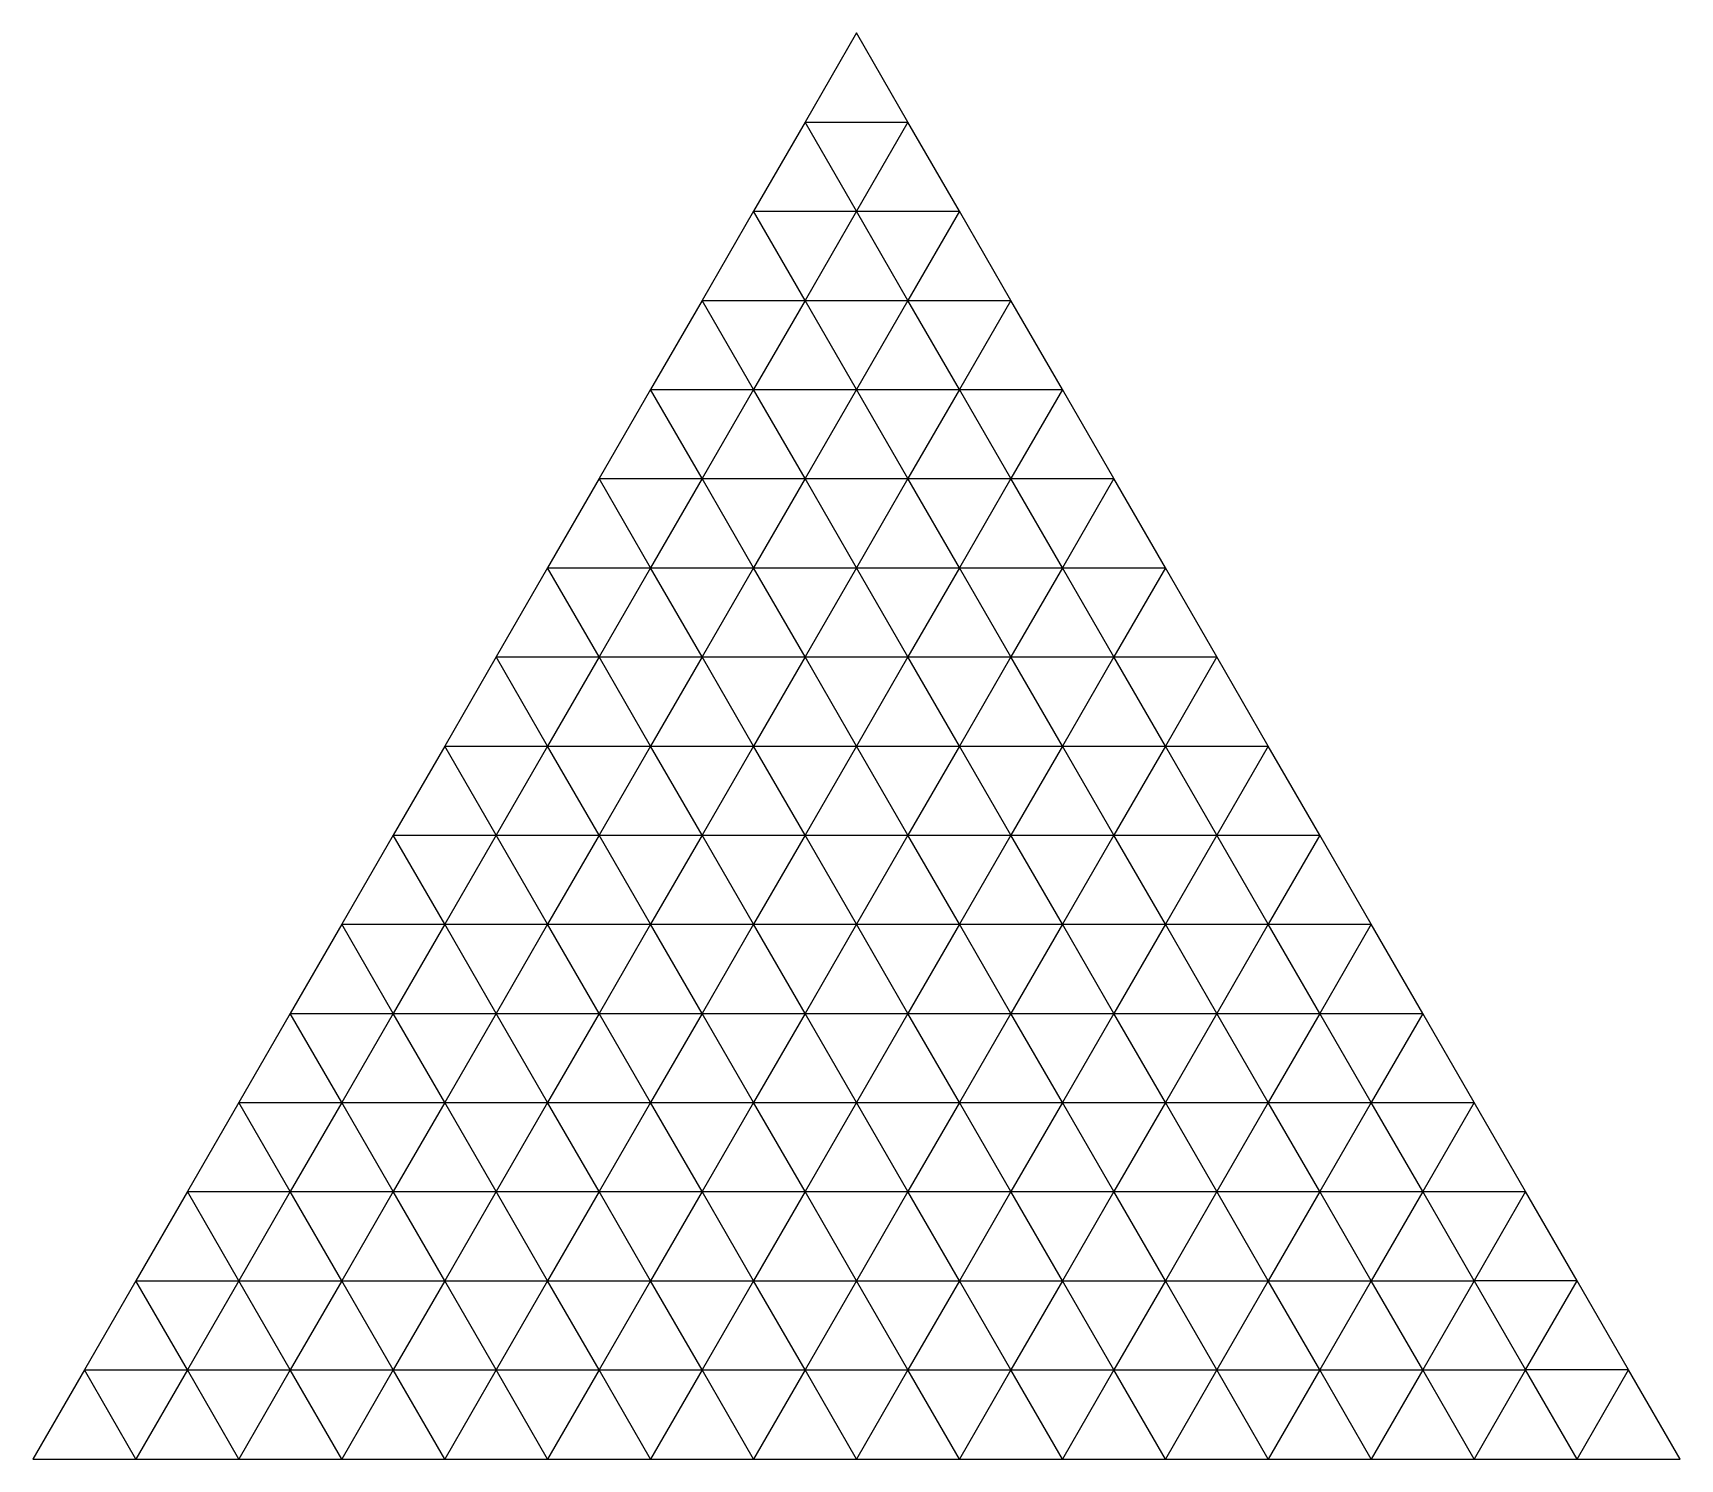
# Model space of a CAD drawing. Extents: x -4 to 4, y -3.5 to 3.43.
import ezdxf

# ---------------------------------------------------------------- set-up
doc = ezdxf.new("R2010")
doc.units = 0
doc.layers.add('LAYER-2', color=7, linetype='CONTINUOUS')

msp = doc.modelspace()

# ---------------------------------------------------------------- linework, layer by layer
at = {"layer": 'LAYER-2', "color": 7, "linetype": 'CONTINUOUS'}
for p, q in [((0, 3.4282), (-0.25, 2.995188)), ((0.25, 2.995188), (0, 3.4282)), ((-0.25, 2.995188), (-0.5, 2.562175)), ((0, 2.562175), (-0.25, 2.995188)), ((-0.25, 2.995188), (0.25, 2.995188)), ((0.25, 2.995188), (0, 2.562175)), ((0.5, 2.562175), (0.25, 2.995188)), ((-0.5, 2.562175), (-0.75, 2.129163)), ((-0.25, 2.129163), (-0.5, 2.562175)), ((-0.5, 2.562175), (0, 2.562175)), ((0, 2.562175), (-0.25, 2.129163)), ((0.25, 2.129163), (0, 2.562175)), ((0, 2.562175), (0.5, 2.562175)), ((0.5, 2.562175), (0.25, 2.129163)), ((0.75, 2.129163), (0.5, 2.562175)), ((-0.75, 2.129163), (-1, 1.69615)), ((-0.5, 1.69615), (-0.75, 2.129163)), ((-0.75, 2.129163), (-0.25, 2.129163)), ((-0.25, 2.129163), (-0.5, 1.69615)), ((0, 1.69615), (-0.25, 2.129163)), ((-0.25, 2.129163), (0.25, 2.129163)), ((0.25, 2.129163), (0, 1.69615)), ((0.5, 1.69615), (0.25, 2.129163)), ((0.25, 2.129163), (0.75, 2.129163)), ((0.75, 2.129163), (0.5, 1.69615)), ((1, 1.69615), (0.75, 2.129163)), ((-1, 1.69615), (-1.25, 1.263138)), ((-0.75, 1.263138), (-1, 1.69615)), ((-1, 1.69615), (-0.5, 1.69615)), ((-0.5, 1.69615), (-0.75, 1.263138)), ((-0.25, 1.263138), (-0.5, 1.69615)), ((-0.5, 1.69615), (0, 1.69615)), ((0, 1.69615), (-0.25, 1.263138)), ((0.25, 1.263138), (0, 1.69615)), ((0, 1.69615), (0.5, 1.69615)), ((0.5, 1.69615), (0.25, 1.263138)), ((0.75, 1.263138), (0.5, 1.69615)), ((0.5, 1.69615), (1, 1.69615)), ((1, 1.69615), (0.75, 1.263138)), ((1.25, 1.263138), (1, 1.69615)), ((-1.25, 1.263138), (-1.5, 0.830125)), ((-1, 0.830125), (-1.25, 1.263138)), ((-1.25, 1.263138), (-0.75, 1.263138)), ((-0.75, 1.263138), (-1, 0.830125)), ((-0.5, 0.830125), (-0.75, 1.263138)), ((-0.75, 1.263138), (-0.25, 1.263138)), ((-0.25, 1.263138), (-0.5, 0.830125)), ((0, 0.830125), (-0.25, 1.263138)), ((-0.25, 1.263138), (0.25, 1.263138)), ((0.25, 1.263138), (0, 0.830125)), ((0.5, 0.830125), (0.25, 1.263138)), ((0.25, 1.263138), (0.75, 1.263138)), ((0.75, 1.263138), (0.5, 0.830125)), ((1, 0.830125), (0.75, 1.263138)), ((0.75, 1.263138), (1.25, 1.263138)), ((1.25, 1.263138), (1, 0.830125)), ((1.5, 0.830125), (1.25, 1.263138)), ((-1.5, 0.830125), (-1.75, 0.397112)), ((-1.25, 0.397112), (-1.5, 0.830125)), ((-1.5, 0.830125), (-1, 0.830125)), ((-1, 0.830125), (-1.25, 0.397112)), ((-0.75, 0.397112), (-1, 0.830125)), ((-1, 0.830125), (-0.5, 0.830125)), ((-0.5, 0.830125), (-0.75, 0.397112)), ((-0.25, 0.397112), (-0.5, 0.830125)), ((-0.5, 0.830125), (0, 0.830125)), ((0, 0.830125), (-0.25, 0.397112)), ((0.25, 0.397112), (0, 0.830125)), ((0, 0.830125), (0.5, 0.830125)), ((0.5, 0.830125), (0.25, 0.397112)), ((0.75, 0.397112), (0.5, 0.830125)), ((0.5, 0.830125), (1, 0.830125)), ((1, 0.830125), (0.75, 0.397112)), ((1.25, 0.397112), (1, 0.830125)), ((1, 0.830125), (1.5, 0.830125)), ((1.5, 0.830125), (1.25, 0.397112)), ((1.75, 0.397112), (1.5, 0.830125)), ((-1.75, 0.397112), (-2, -0.0359)), ((-1.5, -0.0359), (-1.75, 0.397112)), ((-1.75, 0.397112), (-1.25, 0.397112)), ((-1.25, 0.397112), (-1.5, -0.0359)), ((-1, -0.0359), (-1.25, 0.397112)), ((-1.25, 0.397112), (-0.75, 0.397112)), ((-0.75, 0.397112), (-1, -0.0359)), ((-0.5, -0.0359), (-0.75, 0.397112)), ((-0.75, 0.397112), (-0.25, 0.397112)), ((-0.25, 0.397112), (-0.5, -0.0359)), ((0, -0.0359), (-0.25, 0.397112)), ((-0.25, 0.397112), (0.25, 0.397112)), ((0.25, 0.397112), (0, -0.0359)), ((0.5, -0.0359), (0.25, 0.397112)), ((0.25, 0.397112), (0.75, 0.397112)), ((0.75, 0.397112), (0.5, -0.0359)), ((1, -0.0359), (0.75, 0.397112)), ((0.75, 0.397112), (1.25, 0.397112)), ((1.25, 0.397112), (1, -0.0359)), ((1.5, -0.0359), (1.25, 0.397112)), ((1.25, 0.397112), (1.75, 0.397112)), ((1.75, 0.397112), (1.5, -0.0359)), ((2, -0.0359), (1.75, 0.397112)), ((-2, -0.0359), (-2.25, -0.468913)), ((-1.75, -0.468913), (-2, -0.0359)), ((-2, -0.0359), (-1.5, -0.0359)), ((-1.5, -0.0359), (-1.75, -0.468913)), ((-1.25, -0.468913), (-1.5, -0.0359)), ((-1.5, -0.0359), (-1, -0.0359)), ((-1, -0.0359), (-1.25, -0.468913)), ((-0.75, -0.468913), (-1, -0.0359)), ((-1, -0.0359), (-0.5, -0.0359)), ((-0.5, -0.0359), (-0.75, -0.468913)), ((-0.25, -0.468913), (-0.5, -0.0359)), ((-0.5, -0.0359), (0, -0.0359)), ((0, -0.0359), (-0.25, -0.468913)), ((0.25, -0.468913), (0, -0.0359)), ((0, -0.0359), (0.5, -0.0359)), ((0.5, -0.0359), (0.25, -0.468913)), ((0.75, -0.468913), (0.5, -0.0359)), ((0.5, -0.0359), (1, -0.0359)), ((1, -0.0359), (0.75, -0.468913)), ((1.25, -0.468913), (1, -0.0359)), ((1, -0.0359), (1.5, -0.0359)), ((1.5, -0.0359), (1.25, -0.468913)), ((1.75, -0.468913), (1.5, -0.0359)), ((1.5, -0.0359), (2, -0.0359)), ((2, -0.0359), (1.75, -0.468913)), ((2.25, -0.468913), (2, -0.0359)), ((-2.25, -0.468913), (-2.5, -0.901925)), ((-2, -0.901925), (-2.25, -0.468913)), ((-2.25, -0.468913), (-1.75, -0.468913)), ((-1.75, -0.468913), (-2, -0.901925)), ((-1.5, -0.901925), (-1.75, -0.468913)), ((-1.75, -0.468913), (-1.25, -0.468913)), ((-1.25, -0.468913), (-1.5, -0.901925)), ((-1, -0.901925), (-1.25, -0.468913)), ((-1.25, -0.468913), (-0.75, -0.468913)), ((-0.75, -0.468913), (-1, -0.901925)), ((-0.5, -0.901925), (-0.75, -0.468913)), ((-0.75, -0.468913), (-0.25, -0.468913)), ((-0.25, -0.468913), (-0.5, -0.901925)), ((0, -0.901925), (-0.25, -0.468913)), ((-0.25, -0.468913), (0.25, -0.468913)), ((0.25, -0.468913), (0, -0.901925)), ((0.5, -0.901925), (0.25, -0.468913)), ((0.25, -0.468913), (0.75, -0.468913)), ((0.75, -0.468913), (0.5, -0.901925)), ((1, -0.901925), (0.75, -0.468913)), ((0.75, -0.468913), (1.25, -0.468913)), ((1.25, -0.468913), (1, -0.901925)), ((1.5, -0.901925), (1.25, -0.468913)), ((1.25, -0.468913), (1.75, -0.468913)), ((1.75, -0.468913), (1.5, -0.901925)), ((2, -0.901925), (1.75, -0.468913)), ((1.75, -0.468913), (2.25, -0.468913)), ((2.25, -0.468913), (2, -0.901925)), ((2.5, -0.901925), (2.25, -0.468913)), ((-2.5, -0.901925), (-2.75, -1.334938)), ((-2.25, -1.334938), (-2.5, -0.901925)), ((-2.5, -0.901925), (-2, -0.901925)), ((-2, -0.901925), (-2.25, -1.334938)), ((-1.75, -1.334938), (-2, -0.901925)), ((-2, -0.901925), (-1.5, -0.901925)), ((-1.5, -0.901925), (-1.75, -1.334938)), ((-1.25, -1.334938), (-1.5, -0.901925)), ((-1.5, -0.901925), (-1, -0.901925)), ((-1, -0.901925), (-1.25, -1.334938)), ((-0.75, -1.334938), (-1, -0.901925)), ((-1, -0.901925), (-0.5, -0.901925)), ((-0.5, -0.901925), (-0.75, -1.334938)), ((-0.25, -1.334938), (-0.5, -0.901925)), ((-0.5, -0.901925), (0, -0.901925)), ((0, -0.901925), (-0.25, -1.334938)), ((0.25, -1.334938), (0, -0.901925)), ((0, -0.901925), (0.5, -0.901925)), ((0.5, -0.901925), (0.25, -1.334938)), ((0.75, -1.334938), (0.5, -0.901925)), ((0.5, -0.901925), (1, -0.901925)), ((1, -0.901925), (0.75, -1.334938)), ((1.25, -1.334938), (1, -0.901925)), ((1, -0.901925), (1.5, -0.901925)), ((1.5, -0.901925), (1.25, -1.334938)), ((1.75, -1.334938), (1.5, -0.901925)), ((1.5, -0.901925), (2, -0.901925)), ((2, -0.901925), (1.75, -1.334938)), ((2.25, -1.334938), (2, -0.901925)), ((2, -0.901925), (2.5, -0.901925)), ((2.5, -0.901925), (2.25, -1.334938)), ((2.75, -1.334938), (2.5, -0.901925)), ((-2.75, -1.334938), (-3, -1.76795)), ((-2.5, -1.76795), (-2.75, -1.334938)), ((-2.75, -1.334938), (-2.25, -1.334938)), ((-2.25, -1.334938), (-2.5, -1.76795)), ((-2, -1.76795), (-2.25, -1.334938)), ((-2.25, -1.334938), (-1.75, -1.334938)), ((-1.75, -1.334938), (-2, -1.76795)), ((-1.5, -1.76795), (-1.75, -1.334938)), ((-1.75, -1.334938), (-1.25, -1.334938)), ((-1.25, -1.334938), (-1.5, -1.76795)), ((-1, -1.76795), (-1.25, -1.334938)), ((-1.25, -1.334938), (-0.75, -1.334938)), ((-0.75, -1.334938), (-1, -1.76795)), ((-0.5, -1.76795), (-0.75, -1.334938)), ((-0.75, -1.334938), (-0.25, -1.334938)), ((-0.25, -1.334938), (-0.5, -1.76795)), ((0, -1.76795), (-0.25, -1.334938)), ((-0.25, -1.334938), (0.25, -1.334938)), ((0.25, -1.334938), (0, -1.76795)), ((0.5, -1.76795), (0.25, -1.334938)), ((0.25, -1.334938), (0.75, -1.334938)), ((0.75, -1.334938), (0.5, -1.76795)), ((1, -1.76795), (0.75, -1.334938)), ((0.75, -1.334938), (1.25, -1.334938)), ((1.25, -1.334938), (1, -1.76795)), ((1.5, -1.76795), (1.25, -1.334938)), ((1.25, -1.334938), (1.75, -1.334938)), ((1.75, -1.334938), (1.5, -1.76795)), ((2, -1.76795), (1.75, -1.334938)), ((1.75, -1.334938), (2.25, -1.334938)), ((2.25, -1.334938), (2, -1.76795)), ((2.5, -1.76795), (2.25, -1.334938)), ((2.25, -1.334938), (2.75, -1.334938)), ((2.75, -1.334938), (2.5, -1.76795)), ((3, -1.76795), (2.75, -1.334938)), ((-3, -1.76795), (-3.25, -2.200963)), ((-2.75, -2.200963), (-3, -1.76795)), ((-3, -1.76795), (-2.5, -1.76795)), ((-2.5, -1.76795), (-2.75, -2.200963)), ((-2.25, -2.200963), (-2.5, -1.76795)), ((-2.5, -1.76795), (-2, -1.76795)), ((-2, -1.76795), (-2.25, -2.200963)), ((-1.75, -2.200963), (-2, -1.76795)), ((-2, -1.76795), (-1.5, -1.76795)), ((-1.5, -1.76795), (-1.75, -2.200963)), ((-1.25, -2.200963), (-1.5, -1.76795)), ((-1.5, -1.76795), (-1, -1.76795)), ((-1, -1.76795), (-1.25, -2.200963)), ((-0.75, -2.200963), (-1, -1.76795)), ((-1, -1.76795), (-0.5, -1.76795)), ((-0.5, -1.76795), (-0.75, -2.200963)), ((-0.25, -2.200963), (-0.5, -1.76795)), ((-0.5, -1.76795), (0, -1.76795)), ((0, -1.76795), (-0.25, -2.200963)), ((0.25, -2.200963), (0, -1.76795)), ((0, -1.76795), (0.5, -1.76795)), ((0.5, -1.76795), (0.25, -2.200963)), ((0.75, -2.200963), (0.5, -1.76795)), ((0.5, -1.76795), (1, -1.76795)), ((1, -1.76795), (0.75, -2.200963)), ((1.25, -2.200963), (1, -1.76795)), ((1, -1.76795), (1.5, -1.76795)), ((1.5, -1.76795), (1.25, -2.200963)), ((1.75, -2.200963), (1.5, -1.76795)), ((1.5, -1.76795), (2, -1.76795)), ((2, -1.76795), (1.75, -2.200963)), ((2.25, -2.200963), (2, -1.76795)), ((2, -1.76795), (2.5, -1.76795)), ((2.5, -1.76795), (2.25, -2.200963)), ((2.75, -2.200963), (2.5, -1.76795)), ((2.5, -1.76795), (3, -1.76795)), ((3, -1.76795), (2.75, -2.200963)), ((3.25, -2.200963), (3, -1.76795)), ((-3.25, -2.200963), (-3.5, -2.633975)), ((-3, -2.633975), (-3.25, -2.200963)), ((-3.25, -2.200963), (-2.75, -2.200963)), ((-2.75, -2.200963), (-3, -2.633975)), ((-2.5, -2.633975), (-2.75, -2.200963)), ((-2.75, -2.200963), (-2.25, -2.200963)), ((-2.25, -2.200963), (-2.5, -2.633975)), ((-2, -2.633975), (-2.25, -2.200963)), ((-2.25, -2.200963), (-1.75, -2.200963)), ((-1.75, -2.200963), (-2, -2.633975)), ((-1.5, -2.633975), (-1.75, -2.200963)), ((-1.75, -2.200963), (-1.25, -2.200963)), ((-1.25, -2.200963), (-1.5, -2.633975)), ((-1, -2.633975), (-1.25, -2.200963)), ((-1.25, -2.200963), (-0.75, -2.200963)), ((-0.75, -2.200963), (-1, -2.633975)), ((-0.5, -2.633975), (-0.75, -2.200963)), ((-0.75, -2.200963), (-0.25, -2.200963)), ((-0.25, -2.200963), (-0.5, -2.633975)), ((0, -2.633975), (-0.25, -2.200963)), ((-0.25, -2.200963), (0.25, -2.200963)), ((0.25, -2.200963), (0, -2.633975)), ((0.5, -2.633975), (0.25, -2.200963)), ((0.25, -2.200963), (0.75, -2.200963)), ((0.75, -2.200963), (0.5, -2.633975)), ((1, -2.633975), (0.75, -2.200963)), ((0.75, -2.200963), (1.25, -2.200963)), ((1.25, -2.200963), (1, -2.633975)), ((1.5, -2.633975), (1.25, -2.200963)), ((1.25, -2.200963), (1.75, -2.200963)), ((1.75, -2.200963), (1.5, -2.633975)), ((2, -2.633975), (1.75, -2.200963)), ((1.75, -2.200963), (2.25, -2.200963)), ((2.25, -2.200963), (2, -2.633975)), ((2.5, -2.633975), (2.25, -2.200963)), ((2.25, -2.200963), (2.75, -2.200963)), ((2.75, -2.200963), (2.5, -2.633975)), ((3, -2.633975), (2.75, -2.200963)), ((2.75, -2.200963), (3.25, -2.200963)), ((3.25, -2.200963), (3, -2.633975)), ((3.5, -2.633975), (3.25, -2.200963)), ((-3.5, -2.633975), (-3.75, -3.066988)), ((-3.25, -3.066988), (-3.5, -2.633975)), ((-3.5, -2.633975), (-3, -2.633975)), ((-3, -2.633975), (-3.25, -3.066988)), ((-2.75, -3.066988), (-3, -2.633975)), ((-3, -2.633975), (-2.5, -2.633975)), ((-2.5, -2.633975), (-2.75, -3.066988)), ((-2.25, -3.066988), (-2.5, -2.633975)), ((-2.5, -2.633975), (-2, -2.633975)), ((-2, -2.633975), (-2.25, -3.066988)), ((-1.75, -3.066988), (-2, -2.633975)), ((-2, -2.633975), (-1.5, -2.633975)), ((-1.5, -2.633975), (-1.75, -3.066988)), ((-1.25, -3.066988), (-1.5, -2.633975)), ((-1.5, -2.633975), (-1, -2.633975)), ((-1, -2.633975), (-1.25, -3.066988)), ((-0.75, -3.066988), (-1, -2.633975)), ((-1, -2.633975), (-0.5, -2.633975)), ((-0.5, -2.633975), (-0.75, -3.066988)), ((-0.25, -3.066988), (-0.5, -2.633975)), ((-0.5, -2.633975), (0, -2.633975)), ((0, -2.633975), (-0.25, -3.066988)), ((0.25, -3.066988), (0, -2.633975)), ((0, -2.633975), (0.5, -2.633975)), ((0.5, -2.633975), (0.25, -3.066988)), ((0.75, -3.066988), (0.5, -2.633975)), ((0.5, -2.633975), (1, -2.633975)), ((1, -2.633975), (0.75, -3.066988)), ((1.25, -3.066988), (1, -2.633975)), ((1, -2.633975), (1.5, -2.633975)), ((1.5, -2.633975), (1.25, -3.066988)), ((1.75, -3.066988), (1.5, -2.633975)), ((1.5, -2.633975), (2, -2.633975)), ((2, -2.633975), (1.75, -3.066988)), ((2.25, -3.066988), (2, -2.633975)), ((2, -2.633975), (2.5, -2.633975)), ((2.5, -2.633975), (2.25, -3.066988)), ((2.75, -3.066988), (2.5, -2.633975)), ((2.5, -2.633975), (3, -2.633975)), ((3, -2.633975), (2.75, -3.066988)), ((3.5, -2.633975), (3, -2.633975)), ((3, -2.633975), (3.25, -3.066988)), ((3.25, -3.066988), (3.5, -2.633975)), ((3.75, -3.066988), (3.5, -2.633975)), ((-3.75, -3.066988), (-4, -3.5)), ((-3.5, -3.5), (-3.75, -3.066988)), ((-3.75, -3.066988), (-3.25, -3.066988)), ((-3.25, -3.066988), (-3.5, -3.5)), ((-3, -3.5), (-3.25, -3.066988)), ((-3.25, -3.066988), (-2.75, -3.066988)), ((-2.75, -3.066988), (-3, -3.5)), ((-2.5, -3.5), (-2.75, -3.066988)), ((-2.75, -3.066988), (-2.25, -3.066988)), ((-2.25, -3.066988), (-2.5, -3.5)), ((-2, -3.5), (-2.25, -3.066988)), ((-2.25, -3.066988), (-1.75, -3.066988)), ((-1.75, -3.066988), (-2, -3.5)), ((-1.5, -3.5), (-1.75, -3.066988)), ((-1.75, -3.066988), (-1.25, -3.066988)), ((-1.25, -3.066988), (-1.5, -3.5)), ((-1, -3.5), (-1.25, -3.066988)), ((-1.25, -3.066988), (-0.75, -3.066988)), ((-0.75, -3.066988), (-1, -3.5)), ((-0.5, -3.5), (-0.75, -3.066988)), ((-0.75, -3.066988), (-0.25, -3.066988)), ((-0.25, -3.066988), (-0.5, -3.5)), ((0, -3.5), (-0.25, -3.066988)), ((-0.25, -3.066988), (0.25, -3.066988)), ((0.25, -3.066988), (0, -3.5)), ((0.5, -3.5), (0.25, -3.066988)), ((0.25, -3.066988), (0.75, -3.066988)), ((0.75, -3.066988), (0.5, -3.5)), ((1, -3.5), (0.75, -3.066988)), ((0.75, -3.066988), (1.25, -3.066988)), ((1.25, -3.066988), (1, -3.5)), ((1.5, -3.5), (1.25, -3.066988)), ((1.25, -3.066988), (1.75, -3.066988)), ((1.75, -3.066988), (1.5, -3.5)), ((2, -3.5), (1.75, -3.066988)), ((1.75, -3.066988), (2.25, -3.066988)), ((2.25, -3.066988), (2, -3.5)), ((2.5, -3.5), (2.25, -3.066988)), ((2.25, -3.066988), (2.75, -3.066988)), ((2.75, -3.066988), (2.5, -3.5)), ((3, -3.5), (2.75, -3.066988)), ((2.75, -3.066988), (3.25, -3.066988)), ((3.25, -3.066988), (3, -3.5)), ((3.5, -3.5), (3.25, -3.066988)), ((3.75, -3.066988), (3.25, -3.066988)), ((3.5, -3.5), (3.75, -3.066988)), ((4, -3.5), (3.75, -3.066988)), ((-4, -3.5), (-3.5, -3.5)), ((-3.5, -3.5), (-3, -3.5)), ((-3, -3.5), (-2.5, -3.5)), ((-2.5, -3.5), (-2, -3.5)), ((-2, -3.5), (-1.5, -3.5)), ((-1.5, -3.5), (-1, -3.5)), ((-1, -3.5), (-0.5, -3.5)), ((-0.5, -3.5), (0, -3.5)), ((0, -3.5), (0.5, -3.5)), ((0.5, -3.5), (1, -3.5)), ((1, -3.5), (1.5, -3.5)), ((1.5, -3.5), (2, -3.5)), ((2, -3.5), (2.5, -3.5)), ((2.5, -3.5), (3, -3.5)), ((3, -3.5), (3.5, -3.5)), ((3.5, -3.5), (4, -3.5))]:
    msp.add_line(p, q, dxfattribs=at)

doc.saveas('drawing.dxf')
